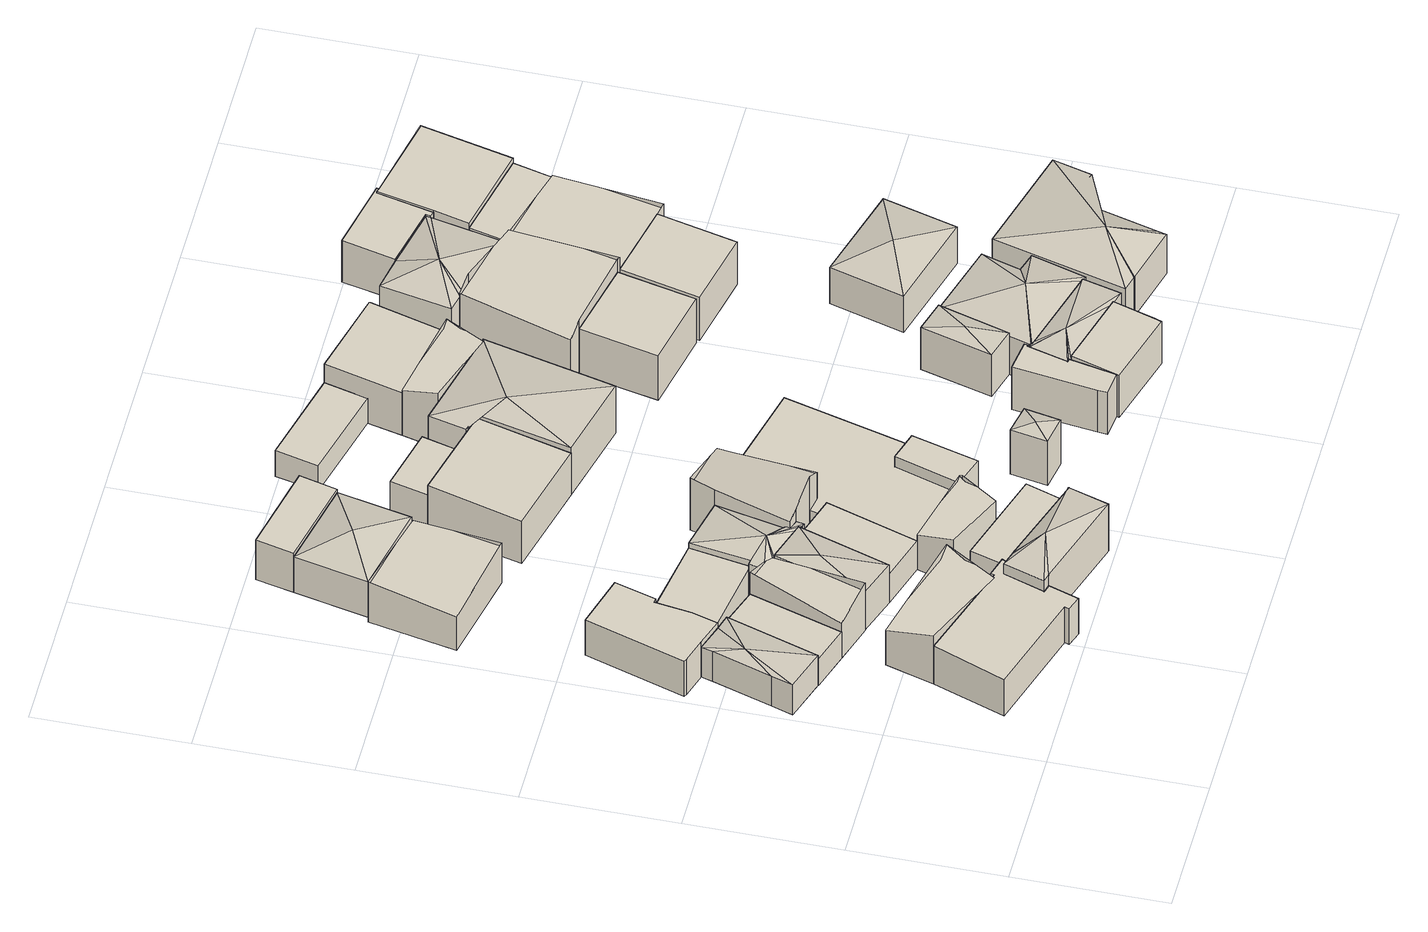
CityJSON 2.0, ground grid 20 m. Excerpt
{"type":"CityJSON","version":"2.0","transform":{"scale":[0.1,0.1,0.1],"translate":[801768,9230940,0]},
"CityObjects":{
"building1":{"type":"Building","attributes":{"Building Type":"Residential","Roof Shape":"hip","Roof Material":"Concrete Aluminum Tile","Roof Material Code":2,"Roof Direction":"northwest","Building Height":5.03,"Roof Slope":22.9,"Footprint Area":74.73,"Solar PV Capacity Low":9.36,"Solar PV Capacity High":12.29,"Solar Annual Energy Low":13492,"Solar Annual Energy High":17782,"Suitable PV Area":55.86},"geometry":[{"type":"MultiSurface","lod":"2.2","boundaries":[[[0,1,2,3,4,5,6]],[[6,5,7,8]],[[5,4,9,7]],[[4,3,10,9]],[[3,2,11,10]],[[2,1,12,11]],[[1,0,13,12]],[[0,6,8,13]],[[8,7,14]],[[7,9,14]],[[9,10,14]],[[10,11,14]],[[11,12,14]],[[12,13,14]],[[13,8,14]]]}]},
"building2":{"type":"Building","attributes":{"Building Type":"Residential","Roof Shape":"shed","Roof Material":"Clay Tile Shingle","Roof Material Code":3,"Roof Direction":"northwest","Building Height":5.96,"Roof Slope":15.9,"Footprint Area":158.88,"Solar PV Capacity Low":19.89,"Solar PV Capacity High":26.13,"Solar Annual Energy Low":28684,"Solar Annual Energy High":37803,"Suitable PV Area":118.76},"geometry":[{"type":"MultiSurface","lod":"2.2","boundaries":[[[15,16,17,18,19,20,21,22,23,24,25,26,27,28]],[[28,27,29,30]],[[27,26,31,29]],[[26,25,32,31]],[[25,24,33,32]],[[24,23,34,33]],[[23,22,35,34]],[[22,21,36,35]],[[21,20,37,36]],[[20,19,38,37]],[[19,18,39,38]],[[18,17,40,39]],[[17,16,41,40]],[[16,15,42,41]],[[15,28,30,42]],[[29,31,32,33,34,35,36,37,38,39,40,41,42,30]]]}]},
"building3":{"type":"Building","attributes":{"Building Type":"Residential","Roof Shape":"flat","Roof Material":"Concrete Glazed Tile","Roof Material Code":1,"Roof Direction":"northwest","Building Height":4.38,"Roof Slope":11.3,"Footprint Area":67.99,"Solar PV Capacity Low":8.51,"Solar PV Capacity High":11.18,"Solar Annual Energy Low":12275,"Solar Annual Energy High":16177,"Suitable PV Area":50.82},"geometry":[{"type":"MultiSurface","lod":"2.2","boundaries":[[[43,6,44,45]],[[45,44,46,47]],[[44,6,48,46]],[[6,43,49,48]],[[43,45,47,49]],[[47,46,48,49]]]}]},
"building4":{"type":"Building","attributes":{"Building Type":"Residential","Roof Shape":"flat","Roof Material":"Concrete Glazed Tile","Roof Material Code":1,"Roof Direction":"northwest","Building Height":5.94,"Roof Slope":6.8,"Footprint Area":102.33,"Solar PV Capacity Low":12.81,"Solar PV Capacity High":16.83,"Solar Annual Energy Low":18476,"Solar Annual Energy High":24349,"Suitable PV Area":76.49},"geometry":[{"type":"MultiSurface","lod":"2.2","boundaries":[[[50,51,52,53,1,0,54,55,56]],[[56,55,57,58]],[[55,54,59,57]],[[54,0,60,59]],[[0,1,61,60]],[[1,53,62,61]],[[53,52,63,62]],[[52,51,64,63]],[[51,50,65,64]],[[50,56,58,65]],[[58,57,59,60,61,62,63,64,65]]]}]},
"building5":{"type":"Building","attributes":{"Building Type":"Residential","Roof Shape":"gable","Roof Material":"Concrete Aluminum Tile","Roof Material Code":2,"Roof Direction":"northwest","Building Height":5.82,"Roof Slope":30.8,"Footprint Area":93.43,"Solar PV Capacity Low":11.7,"Solar PV Capacity High":15.36,"Solar Annual Energy Low":16868,"Solar Annual Energy High":22230,"Suitable PV Area":69.84},"geometry":[{"type":"MultiSurface","lod":"2.2","boundaries":[[[66,28,27,26,67]],[[67,26,68,69]],[[26,27,70,68]],[[27,28,71,70]],[[28,66,72,71]],[[66,67,69,72]],[[69,68,70,71,72]]]}]},
"building6":{"type":"Building","attributes":{"Building Type":"Residential","Roof Shape":"gable","Roof Material":"Concrete Glazed Tile","Roof Material Code":1,"Roof Direction":"northwest","Building Height":5.81,"Roof Slope":32.4,"Footprint Area":69.57,"Solar PV Capacity Low":8.71,"Solar PV Capacity High":11.44,"Solar Annual Energy Low":12560,"Solar Annual Energy High":16553,"Suitable PV Area":52},"geometry":[{"type":"MultiSurface","lod":"2.2","boundaries":[[[73,43,45,74,75,76]],[[76,75,77,78]],[[75,74,79,77]],[[74,45,80,79]],[[45,43,81,80]],[[43,73,82,81]],[[73,76,78,82]],[[78,77,79,80,81,82]]]}]},
"building7":{"type":"Building","attributes":{"Building Type":"Residential","Roof Shape":"shed","Roof Material":"Concrete Glazed Tile","Roof Material Code":1,"Roof Direction":"northwest","Building Height":4.75,"Roof Slope":13.4,"Footprint Area":88.3,"Solar PV Capacity Low":11.06,"Solar PV Capacity High":14.52,"Solar Annual Energy Low":15941,"Solar Annual Energy High":21009,"Suitable PV Area":66},"geometry":[{"type":"MultiSurface","lod":"2.2","boundaries":[[[56,55,54,83,84,85,86]],[[86,85,87,88]],[[85,84,89,87]],[[84,83,90,89]],[[83,54,91,90]],[[54,55,92,91]],[[55,56,93,92]],[[56,86,88,93]],[[88,87,89,90,91,92,93]]]}]},
"building8":{"type":"Building","attributes":{"Building Type":"Residential","Roof Shape":"hip","Roof Material":"Concrete Glazed Tile","Roof Material Code":1,"Roof Direction":"northwest","Building Height":6.4,"Roof Slope":21.8,"Footprint Area":70.93,"Solar PV Capacity Low":8.88,"Solar PV Capacity High":11.67,"Solar Annual Energy Low":12807,"Solar Annual Energy High":16878,"Suitable PV Area":53.02},"geometry":[{"type":"MultiSurface","lod":"2.2","boundaries":[[[94,75,95,96,97]],[[97,96,98,99]],[[96,95,100,98]],[[95,75,101,100]],[[75,94,102,101]],[[94,97,99,102]],[[99,98,103]],[[98,100,103]],[[100,101,103]],[[101,102,103]],[[102,99,103]]]}]},
"building9":{"type":"Building","attributes":{"Building Type":"Residential","Roof Shape":"hip","Roof Material":"Concrete Glazed Tile","Roof Material Code":1,"Roof Direction":"northwest","Building Height":7.9,"Roof Slope":27,"Footprint Area":83.94,"Solar PV Capacity Low":10.51,"Solar PV Capacity High":13.8,"Solar Annual Energy Low":15155,"Solar Annual Energy High":19973,"Suitable PV Area":62.74},"geometry":[{"type":"MultiSurface","lod":"2.2","boundaries":[[[104,23,22,21,20,19,105,106]],[[106,105,107,108]],[[105,19,109,107]],[[19,20,110,109]],[[20,21,111,110]],[[21,22,112,111]],[[22,23,113,112]],[[23,104,114,113]],[[104,106,108,114]],[[108,107,115]],[[107,109,115]],[[109,110,115]],[[110,111,115]],[[111,112,115]],[[112,113,115]],[[113,114,115]],[[114,108,115]]]}]},
"building10":{"type":"Building","attributes":{"Building Type":"Residential","Roof Shape":"gable","Roof Material":"Concrete Glazed Tile","Roof Material Code":1,"Roof Direction":"northwest","Building Height":5.64,"Roof Slope":28.9,"Footprint Area":146.73,"Solar PV Capacity Low":18.37,"Solar PV Capacity High":24.13,"Solar Annual Energy Low":26491,"Solar Annual Energy High":34912,"Suitable PV Area":109.68},"geometry":[{"type":"MultiSurface","lod":"2.2","boundaries":[[[116,117,118,119]],[[119,118,120,121]],[[118,117,122,120]],[[117,116,123,122]],[[116,119,121,123]],[[121,120,122,123]]]}]},
"building11":{"type":"Building","attributes":{"Building Type":"Residential","Roof Shape":"flat","Roof Material":"Concrete Glazed Tile","Roof Material Code":1,"Roof Direction":"northwest","Building Height":4.79,"Roof Slope":7.5,"Footprint Area":82.99,"Solar PV Capacity Low":10.39,"Solar PV Capacity High":13.65,"Solar Annual Energy Low":14983,"Solar Annual Energy High":19746,"Suitable PV Area":62.03},"geometry":[{"type":"MultiSurface","lod":"2.2","boundaries":[[[124,125,126,94,97,127]],[[127,97,128,129]],[[97,94,130,128]],[[94,126,131,130]],[[126,125,132,131]],[[125,124,133,132]],[[124,127,129,133]],[[129,128,130,131,132,133]]]}]},
"building12":{"type":"Building","attributes":{"Building Type":"Residential","Roof Shape":"hip","Roof Material":"Concrete Glazed Tile","Roof Material Code":1,"Roof Direction":"northwest","Building Height":5.69,"Roof Slope":27.6,"Footprint Area":75.22,"Solar PV Capacity Low":9.42,"Solar PV Capacity High":12.37,"Solar Annual Energy Low":13580,"Solar Annual Energy High":17897,"Suitable PV Area":56.23},"geometry":[{"type":"MultiSurface","lod":"2.2","boundaries":[[[86,85,84,73,76,75,94,126,134,135,136,137]],[[137,136,138,139]],[[136,135,140,138]],[[135,134,141,140]],[[134,126,142,141]],[[126,94,143,142]],[[94,75,144,143]],[[75,76,145,144]],[[76,73,146,145]],[[73,84,147,146]],[[84,85,148,147]],[[85,86,149,148]],[[86,137,139,149]],[[139,138,150]],[[138,140,150]],[[140,141,150]],[[141,142,150]],[[142,143,150]],[[143,144,150]],[[144,145,150]],[[145,146,150]],[[146,147,150]],[[147,148,150]],[[148,149,150]],[[149,139,150]]]}]},
"building13":{"type":"Building","attributes":{"Building Type":"Residential","Roof Shape":"shed","Roof Material":"Concrete Glazed Tile","Roof Material Code":1,"Roof Direction":"northwest","Building Height":5.36,"Roof Slope":13.5,"Footprint Area":77.01,"Solar PV Capacity Low":9.64,"Solar PV Capacity High":12.66,"Solar Annual Energy Low":13904,"Solar Annual Energy High":18324,"Suitable PV Area":57.57},"geometry":[{"type":"MultiSurface","lod":"2.2","boundaries":[[[25,24,23,106,104,151,152]],[[152,151,153,154]],[[151,104,155,153]],[[104,106,156,155]],[[106,23,157,156]],[[23,24,158,157]],[[24,25,159,158]],[[25,152,154,159]],[[154,153,155,156,157,158,159]]]}]},
"building14":{"type":"Building","attributes":{"Building Type":"Residential","Roof Shape":"gable","Roof Material":"Concrete Glazed Tile","Roof Material Code":1,"Roof Direction":"northwest","Building Height":5.83,"Roof Slope":32.2,"Footprint Area":48.93,"Solar PV Capacity Low":6.13,"Solar PV Capacity High":8.05,"Solar Annual Energy Low":8834,"Solar Annual Energy High":11642,"Suitable PV Area":36.57},"geometry":[{"type":"MultiSurface","lod":"2.2","boundaries":[[[127,160,161,162,163]],[[163,162,164,165]],[[162,161,166,164]],[[161,160,167,166]],[[160,127,168,167]],[[127,163,165,168]],[[165,164,166,167,168]]]}]},
"building15":{"type":"Building","attributes":{"Building Type":"Residential","Roof Shape":"hip","Roof Material":"Concrete Glazed Tile","Roof Material Code":1,"Roof Direction":"northwest","Building Height":5.95,"Roof Slope":26,"Footprint Area":119.64,"Solar PV Capacity Low":14.98,"Solar PV Capacity High":19.67,"Solar Annual Energy Low":21600,"Solar Annual Energy High":28467,"Suitable PV Area":89.43},"geometry":[{"type":"MultiSurface","lod":"2.2","boundaries":[[[169,170,171,172]],[[172,171,173,174]],[[171,170,175,173]],[[170,169,176,175]],[[169,172,174,176]],[[174,173,177]],[[173,175,177]],[[175,176,177]],[[176,174,177]]]}]},
"building16":{"type":"Building","attributes":{"Building Type":"Residential","Roof Shape":"shed","Roof Material":"Concrete Glazed Tile","Roof Material Code":1,"Roof Direction":"northwest","Building Height":6.43,"Roof Slope":16.4,"Footprint Area":61.64,"Solar PV Capacity Low":7.72,"Solar PV Capacity High":10.14,"Solar Annual Energy Low":11128,"Solar Annual Energy High":14666,"Suitable PV Area":46.07},"geometry":[{"type":"MultiSurface","lod":"2.2","boundaries":[[[178,169,172,179]],[[179,172,180,181]],[[172,169,182,180]],[[169,178,183,182]],[[178,179,181,183]],[[181,180,182,183]]]}]},
"building17":{"type":"Building","attributes":{"Building Type":"Residential","Roof Shape":"gable","Roof Material":"Concrete Glazed Tile","Roof Material Code":1,"Roof Direction":"northwest","Building Height":6.95,"Roof Slope":33.2,"Footprint Area":99.93,"Solar PV Capacity Low":12.51,"Solar PV Capacity High":16.43,"Solar Annual Energy Low":18043,"Solar Annual Energy High":23779,"Suitable PV Area":74.7},"geometry":[{"type":"MultiSurface","lod":"2.2","boundaries":[[[184,137,136,135,185,186,187,188]],[[188,187,189,190]],[[187,186,191,189]],[[186,185,192,191]],[[185,135,193,192]],[[135,136,194,193]],[[136,137,195,194]],[[137,184,196,195]],[[184,188,190,196]],[[190,189,191,192,193,194,195,196]]]}]},
"building18":{"type":"Building","attributes":{"Building Type":"Residential","Roof Shape":"flat","Roof Material":"Concrete Glazed Tile","Roof Material Code":1,"Roof Direction":"northwest","Building Height":6.02,"Roof Slope":12.7,"Footprint Area":38.29,"Solar PV Capacity Low":4.79,"Solar PV Capacity High":6.3,"Solar Annual Energy Low":6912,"Solar Annual Energy High":9110,"Suitable PV Area":28.62},"geometry":[{"type":"MultiSurface","lod":"2.2","boundaries":[[[197,198,199,200]],[[200,199,201,202]],[[199,198,203,201]],[[198,197,204,203]],[[197,200,202,204]],[[202,201,203,204]]]}]},
"building19":{"type":"Building","attributes":{"Building Type":"Residential","Roof Shape":"shed","Roof Material":"Concrete Glazed Tile","Roof Material Code":1,"Roof Direction":"northwest","Building Height":7,"Roof Slope":19.4,"Footprint Area":162.77,"Solar PV Capacity Low":20.38,"Solar PV Capacity High":26.77,"Solar Annual Energy Low":29387,"Solar Annual Energy High":38730,"Suitable PV Area":121.67},"geometry":[{"type":"MultiSurface","lod":"2.2","boundaries":[[[205,206,207,208]],[[208,207,209,210]],[[207,206,211,209]],[[206,205,212,211]],[[205,208,210,212]],[[210,209,211,212]]]}]},
"building20":{"type":"Building","attributes":{"Building Type":"Residential","Roof Shape":"flat","Roof Material":"Concrete Aluminum Tile","Roof Material Code":2,"Roof Direction":"northwest","Building Height":4.32,"Roof Slope":13.3,"Footprint Area":319.42,"Solar PV Capacity Low":39.99,"Solar PV Capacity High":52.53,"Solar Annual Energy Low":57669,"Solar Annual Energy High":76003,"Suitable PV Area":238.77},"geometry":[{"type":"MultiSurface","lod":"2.2","boundaries":[[[213,187,186,185,125,124,127,199,198,197]],[[197,198,214,215]],[[198,199,216,214]],[[199,127,217,216]],[[127,124,218,217]],[[124,125,219,218]],[[125,185,220,219]],[[185,186,221,220]],[[186,187,222,221]],[[187,213,223,222]],[[213,197,215,223]],[[215,214,216,217,218,219,220,221,222,223]]]}]},
"building21":{"type":"Building","attributes":{"Building Type":"Residential","Roof Shape":"flat","Roof Material":"Concrete Glazed Tile","Roof Material Code":1,"Roof Direction":"northwest","Building Height":5.92,"Roof Slope":13.8,"Footprint Area":43.52,"Solar PV Capacity Low":5.45,"Solar PV Capacity High":7.16,"Solar Annual Energy Low":7858,"Solar Annual Energy High":10356,"Suitable PV Area":32.53},"geometry":[{"type":"MultiSurface","lod":"2.2","boundaries":[[[224,205,225,226]],[[226,225,227,228]],[[225,205,229,227]],[[205,224,230,229]],[[224,226,228,230]],[[228,227,229,230]]]}]},
"building22":{"type":"Building","attributes":{"Building Type":"Residential","Roof Shape":"hip","Roof Material":"Concrete Glazed Tile","Roof Material Code":1,"Roof Direction":"northwest","Building Height":7.43,"Roof Slope":29.7,"Footprint Area":19.03,"Solar PV Capacity Low":2.38,"Solar PV Capacity High":3.13,"Solar Annual Energy Low":3436,"Solar Annual Energy High":4528,"Suitable PV Area":14.23},"geometry":[{"type":"MultiSurface","lod":"2.2","boundaries":[[[231,232,233,234]],[[234,233,235,236]],[[233,232,237,235]],[[232,231,238,237]],[[231,234,236,238]],[[236,235,239]],[[235,237,239]],[[237,238,239]],[[238,236,239]]]}]},
"building23":{"type":"Building","attributes":{"Building Type":"Residential","Roof Shape":"shed","Roof Material":"Concrete Glazed Tile","Roof Material Code":1,"Roof Direction":"northwest","Building Height":4.12,"Roof Slope":13,"Footprint Area":75.21,"Solar PV Capacity Low":9.42,"Solar PV Capacity High":12.37,"Solar Annual Energy Low":13579,"Solar Annual Energy High":17896,"Suitable PV Area":56.22},"geometry":[{"type":"MultiSurface","lod":"2.2","boundaries":[[[240,241,242,243,244]],[[244,243,245,246]],[[243,242,247,245]],[[242,241,248,247]],[[241,240,249,248]],[[240,244,246,249]],[[246,245,247,248,249]]]}]},
"building24":{"type":"Building","attributes":{"Building Type":"Residential","Roof Shape":"hip","Roof Material":"Concrete Glazed Tile","Roof Material Code":1,"Roof Direction":"northwest","Building Height":7.9,"Roof Slope":25.2,"Footprint Area":222.66,"Solar PV Capacity Low":27.88,"Solar PV Capacity High":36.62,"Solar Annual Energy Low":40199,"Solar Annual Energy High":52980,"Suitable PV Area":166.44},"geometry":[{"type":"MultiSurface","lod":"2.2","boundaries":[[[250,251,208,207,252,253]],[[253,252,254,255]],[[252,207,256,254]],[[207,208,257,256]],[[208,251,258,257]],[[251,250,259,258]],[[250,253,255,259]],[[255,254,260]],[[254,256,260]],[[256,257,260]],[[257,258,260]],[[258,259,260]],[[259,255,260]]]}]},
"building25":{"type":"Building","attributes":{"Building Type":"Residential","Roof Shape":"shed","Roof Material":"Concrete Glazed Tile","Roof Material Code":1,"Roof Direction":"northwest","Building Height":7,"Roof Slope":13.6,"Footprint Area":43.15,"Solar PV Capacity Low":5.4,"Solar PV Capacity High":7.1,"Solar Annual Energy Low":7790,"Solar Annual Energy High":10266,"Suitable PV Area":32.25},"geometry":[{"type":"MultiSurface","lod":"2.2","boundaries":[[[261,262,263,264,265,266,267,268,269]],[[269,268,270,271]],[[268,267,272,270]],[[267,266,273,272]],[[266,265,274,273]],[[265,264,275,274]],[[264,263,276,275]],[[263,262,277,276]],[[262,261,278,277]],[[261,269,271,278]],[[271,270,272,273,274,275,276,277,278]]]}]},
"building26":{"type":"Building","attributes":{"Building Type":"Residential","Roof Shape":"gable","Roof Material":"Concrete Glazed Tile","Roof Material Code":1,"Roof Direction":"northwest","Building Height":7.54,"Roof Slope":34.1,"Footprint Area":57.57,"Solar PV Capacity Low":7.21,"Solar PV Capacity High":9.47,"Solar Annual Energy Low":10394,"Solar Annual Energy High":13698,"Suitable PV Area":43.03},"geometry":[{"type":"MultiSurface","lod":"2.2","boundaries":[[[279,280,253,281]],[[281,253,282,283]],[[253,280,284,282]],[[280,279,285,284]],[[279,281,283,285]],[[283,282,284,285]]]}]},
"building27":{"type":"Building","attributes":{"Building Type":"Residential","Roof Shape":"shed","Roof Material":"Concrete Glazed Tile","Roof Material Code":1,"Roof Direction":"northwest","Building Height":6.95,"Roof Slope":15.8,"Footprint Area":70.29,"Solar PV Capacity Low":8.8,"Solar PV Capacity High":11.56,"Solar Annual Energy Low":12690,"Solar Annual Energy High":16724,"Suitable PV Area":52.54},"geometry":[{"type":"MultiSurface","lod":"2.2","boundaries":[[[269,286,287,288,289,290]],[[290,289,291,292]],[[289,288,293,291]],[[288,287,294,293]],[[287,286,295,294]],[[286,269,271,295]],[[269,290,292,271]],[[292,291,293,294,295,271]]]}]},
"building28":{"type":"Building","attributes":{"Building Type":"Residential","Roof Shape":"hip","Roof Material":"Concrete Glazed Tile","Roof Material Code":1,"Roof Direction":"northwest","Building Height":6.97,"Roof Slope":29.7,"Footprint Area":41.83,"Solar PV Capacity Low":5.24,"Solar PV Capacity High":6.88,"Solar Annual Energy Low":7552,"Solar Annual Energy High":9954,"Suitable PV Area":31.27},"geometry":[{"type":"MultiSurface","lod":"2.2","boundaries":[[[296,297,298,299]],[[299,298,300,301]],[[298,297,302,300]],[[297,296,303,302]],[[296,299,301,303]],[[301,300,304]],[[300,302,304]],[[302,303,304]],[[303,301,304]]]}]},
"building29":{"type":"Building","attributes":{"Building Type":"Residential","Roof Shape":"hip","Roof Material":"Concrete Glazed Tile","Roof Material Code":1,"Roof Direction":"northwest","Building Height":6.66,"Roof Slope":23.3,"Footprint Area":71.37,"Solar PV Capacity Low":8.94,"Solar PV Capacity High":11.74,"Solar Annual Energy Low":12885,"Solar Annual Energy High":16981,"Suitable PV Area":53.35},"geometry":[{"type":"MultiSurface","lod":"2.2","boundaries":[[[305,306,264,263,262,261,290,289,307,308]],[[308,307,309,310]],[[307,289,311,309]],[[289,290,312,311]],[[290,261,313,312]],[[261,262,314,313]],[[262,263,315,314]],[[263,264,316,315]],[[264,306,317,316]],[[306,305,318,317]],[[305,308,310,318]],[[310,309,319]],[[309,311,319]],[[311,312,319]],[[312,313,319]],[[313,314,319]],[[314,315,319]],[[315,316,319]],[[316,317,319]],[[317,318,319]],[[318,310,319]]]}]},
"building30":{"type":"Building","attributes":{"Building Type":"Residential","Roof Shape":"shed","Roof Material":"Clay Tile Shingle","Roof Material Code":3,"Roof Direction":"northwest","Building Height":7,"Roof Slope":15.8,"Footprint Area":123,"Solar PV Capacity Low":15.4,"Solar PV Capacity High":20.23,"Solar Annual Energy Low":22206,"Solar Annual Energy High":29266,"Suitable PV Area":91.94},"geometry":[{"type":"MultiSurface","lod":"2.2","boundaries":[[[320,244,279,281,321,322]],[[322,321,323,324]],[[321,281,325,323]],[[281,279,326,325]],[[279,244,327,326]],[[244,320,328,327]],[[320,322,324,328]],[[324,323,325,326,327,328]]]}]},
"building31":{"type":"Building","attributes":{"Building Type":"Residential","Roof Shape":"shed","Roof Material":"Metal Sheet","Roof Material Code":5,"Roof Direction":"northwest","Building Height":7.37,"Roof Slope":11,"Footprint Area":110.55,"Solar PV Capacity Low":13.84,"Solar PV Capacity High":18.18,"Solar Annual Energy Low":19960,"Solar Annual Energy High":26305,"Suitable PV Area":82.64},"geometry":[{"type":"MultiSurface","lod":"2.2","boundaries":[[[329,330,331,332]],[[332,331,333,334]],[[331,330,335,333]],[[330,329,336,335]],[[329,332,334,336]],[[333,335,336,334]]]}]},
"building32":{"type":"Building","attributes":{"Building Type":"Residential","Roof Shape":"hip","Roof Material":"Concrete Glazed Tile","Roof Material Code":1,"Roof Direction":"northwest","Building Height":6.44,"Roof Slope":25.6,"Footprint Area":155.99,"Solar PV Capacity Low":19.53,"Solar PV Capacity High":25.65,"Solar Annual Energy Low":28163,"Solar Annual Energy High":37117,"Suitable PV Area":116.6},"geometry":[{"type":"MultiSurface","lod":"2.2","boundaries":[[[337,338,296,306,305,308,339,340]],[[340,339,341,342]],[[339,308,343,341]],[[308,305,344,343]],[[305,306,345,344]],[[306,296,346,345]],[[296,338,347,346]],[[338,337,348,347]],[[337,340,342,348]],[[342,341,349]],[[341,343,349]],[[343,344,349]],[[344,345,349]],[[345,346,349]],[[346,347,349]],[[347,348,349]],[[348,342,349]]]}]},
"building33":{"type":"Building","attributes":{"Building Type":"Residential","Roof Shape":"gable","Roof Material":"Concrete Glazed Tile","Roof Material Code":1,"Roof Direction":"northwest","Building Height":7.86,"Roof Slope":30.1,"Footprint Area":200.26,"Solar PV Capacity Low":25.07,"Solar PV Capacity High":32.93,"Solar Annual Energy Low":36156,"Solar Annual Energy High":47651,"Suitable PV Area":149.7},"geometry":[{"type":"MultiSurface","lod":"2.2","boundaries":[[[350,351,352,353,329,332,354,355]],[[355,354,356,357]],[[354,332,358,356]],[[332,329,359,358]],[[329,353,360,359]],[[353,352,361,360]],[[352,351,362,361]],[[351,350,363,362]],[[350,355,357,363]],[[357,356,358,359,360,361,362,363]]]}]},
"building34":{"type":"Building","attributes":{"Building Type":"Residential","Roof Shape":"shed","Roof Material":"Clay Tile Shingle","Roof Material Code":3,"Roof Direction":"northwest","Building Height":7.08,"Roof Slope":18.6,"Footprint Area":110.84,"Solar PV Capacity Low":13.88,"Solar PV Capacity High":18.23,"Solar Annual Energy Low":20011,"Solar Annual Energy High":26372,"Suitable PV Area":82.85},"geometry":[{"type":"MultiSurface","lod":"2.2","boundaries":[[[354,364,365,366]],[[366,365,367,368]],[[365,364,369,367]],[[364,354,370,369]],[[354,366,368,370]],[[368,367,369,370]]]}]},
"building35":{"type":"Building","attributes":{"Building Type":"Residential","Roof Shape":"hip","Roof Material":"Concrete Glazed Tile","Roof Material Code":1,"Roof Direction":"northwest","Building Height":6.06,"Roof Slope":29.8,"Footprint Area":134.58,"Solar PV Capacity Low":16.85,"Solar PV Capacity High":22.13,"Solar Annual Energy Low":24297,"Solar Annual Energy High":32021,"Suitable PV Area":100.59},"geometry":[{"type":"MultiSurface","lod":"2.2","boundaries":[[[371,372,373,374]],[[374,373,375,376]],[[373,372,377,375]],[[372,371,378,377]],[[371,374,376,378]],[[376,375,379]],[[375,377,379]],[[377,378,379]],[[378,376,379]]]}]},
"building36":{"type":"Building","attributes":{"Building Type":"Residential","Roof Shape":"hip","Roof Material":"Concrete Glazed Tile","Roof Material Code":1,"Roof Direction":"northwest","Building Height":6.45,"Roof Slope":25,"Footprint Area":135.8,"Solar PV Capacity Low":17,"Solar PV Capacity High":22.33,"Solar Annual Energy Low":24518,"Solar Annual Energy High":32313,"Suitable PV Area":101.51},"geometry":[{"type":"MultiSurface","lod":"2.2","boundaries":[[[380,381,382,383,351,350,384,385]],[[385,384,386,387]],[[384,350,388,386]],[[350,351,389,388]],[[351,383,390,389]],[[383,382,391,390]],[[382,381,392,391]],[[381,380,393,392]],[[380,385,387,393]],[[387,386,394]],[[386,388,394]],[[388,389,394]],[[389,390,394]],[[390,391,394]],[[391,392,394]],[[392,393,394]],[[393,387,394]]]}]},
"building37":{"type":"Building","attributes":{"Building Type":"Residential","Roof Shape":"hip","Roof Material":"Concrete Glazed Tile","Roof Material Code":1,"Roof Direction":"northwest","Building Height":6.52,"Roof Slope":28.9,"Footprint Area":213.79,"Solar PV Capacity Low":26.77,"Solar PV Capacity High":35.16,"Solar Annual Energy Low":38598,"Solar Annual Energy High":50868,"Suitable PV Area":159.8},"geometry":[{"type":"MultiSurface","lod":"2.2","boundaries":[[[395,396,397,398,399,400,401,402,403]],[[403,402,404,405]],[[402,401,406,404]],[[401,400,407,406]],[[400,399,408,407]],[[399,398,409,408]],[[398,397,410,409]],[[397,396,411,410]],[[396,395,412,411]],[[395,403,405,412]],[[405,404,413]],[[404,406,413]],[[406,407,413]],[[407,408,413]],[[408,409,413]],[[409,410,413]],[[410,411,413]],[[411,412,413]],[[412,405,413]]]}]},
"building38":{"type":"Building","attributes":{"Building Type":"Residential","Roof Shape":"gable","Roof Material":"Concrete Glazed Tile","Roof Material Code":1,"Roof Direction":"northwest","Building Height":6.12,"Roof Slope":26,"Footprint Area":180.48,"Solar PV Capacity Low":22.6,"Solar PV Capacity High":29.68,"Solar Annual Energy Low":32584,"Solar Annual Energy High":42943,"Suitable PV Area":134.91},"geometry":[{"type":"MultiSurface","lod":"2.2","boundaries":[[[355,354,414,415]],[[415,414,416,417]],[[414,354,418,416]],[[354,355,419,418]],[[355,415,417,419]],[[417,416,418,419]]]}]},
"building39":{"type":"Building","attributes":{"Building Type":"Residential","Roof Shape":"shed","Roof Material":"Concrete Glazed Tile","Roof Material Code":1,"Roof Direction":"northwest","Building Height":6.71,"Roof Slope":17.2,"Footprint Area":65.93,"Solar PV Capacity Low":8.26,"Solar PV Capacity High":10.84,"Solar Annual Energy Low":11904,"Solar Annual Energy High":15688,"Suitable PV Area":49.28},"geometry":[{"type":"MultiSurface","lod":"2.2","boundaries":[[[380,385,384,420,421,422,423,424]],[[424,423,425,426]],[[423,422,427,425]],[[422,421,428,427]],[[421,420,429,428]],[[420,384,430,429]],[[384,385,431,430]],[[385,380,432,431]],[[380,424,426,432]],[[426,425,427,428,429,430,431,432]]]}]},
"building40":{"type":"Building","attributes":{"Building Type":"Residential","Roof Shape":"shed","Roof Material":"Concrete Glazed Tile","Roof Material Code":1,"Roof Direction":"northwest","Building Height":5.85,"Roof Slope":16.5,"Footprint Area":63.77,"Solar PV Capacity Low":7.98,"Solar PV Capacity High":10.49,"Solar Annual Energy Low":11513,"Solar Annual Energy High":15174,"Suitable PV Area":47.67},"geometry":[{"type":"MultiSurface","lod":"2.2","boundaries":[[[433,355,415,434]],[[434,415,435,436]],[[415,355,437,435]],[[355,433,438,437]],[[433,434,436,438]],[[436,435,437,438]]]}]},
"building41":{"type":"Building","attributes":{"Building Type":"Residential","Roof Shape":"shed","Roof Material":"Concrete Glazed Tile","Roof Material Code":1,"Roof Direction":"northwest","Building Height":6.79,"Roof Slope":12.7,"Footprint Area":150.24,"Solar PV Capacity Low":18.81,"Solar PV Capacity High":24.71,"Solar Annual Energy Low":27125,"Solar Annual Energy High":35748,"Suitable PV Area":112.3},"geometry":[{"type":"MultiSurface","lod":"2.2","boundaries":[[[422,421,420,433,434,439]],[[439,434,440,441]],[[434,433,442,440]],[[433,420,443,442]],[[420,421,444,443]],[[421,422,445,444]],[[422,439,441,445]],[[441,440,442,443,444,445]]]}]}
},
"vertices":[
[84,422,0],[48,434,0],[44,419,0],[19,341,0],[10,313,0],[66,295,0],[105,416,0],[66,295,50],[105,416,50],[10,313,50],[19,341,50],[44,419,50],[48,434,50],[84,422,50],[49,380,58],
[65,67,0],[203,25,0],[201,19,0],[221,12,0],[233,51,0],[222,54,0],[239,108,0],[257,102,0],[258,102,0],[259,107,0],[262,115,0],[235,123,0],[234,118,0],[99,161,0],[234,118,63],[99,161,64],[235,123,63],[262,115,63],[259,107,62],[258,102,62],[257,102,62],[239,108,62],[222,54,61],[233,51,61],[221,12,60],[201,19,60],[203,25,60],[65,67,61],
[155,399,0],[66,294,0],[117,278,0],[66,294,44],[117,278,44],[105,416,44],[155,399,44],
[123,557,0],[53,577,0],[11,446,0],[15,444,0],[94,456,0],[101,504,0],[107,503,0],[101,504,59],[107,503,59],[94,456,59],[84,422,59],[48,434,59],[15,444,59],[11,446,59],[53,577,59],[123,557,59],
[118,224,0],[254,181,0],[235,123,60],[254,181,81],[234,118,58],[99,161,81],[118,224,58],
[187,389,0],[169,261,0],[207,381,0],[207,383,0],[207,381,58],[207,383,58],[169,261,80],[117,278,58],[155,399,80],[187,389,69],
[89,425,0],[192,409,0],[198,408,0],[210,487,0],[198,408,47],[210,487,49],[192,409,47],[89,425,48],[94,456,49],[101,504,50],[107,503,50],
[260,364,0],[206,381,0],[168,262,0],[221,244,0],[168,262,64],[221,244,64],[206,381,64],[207,381,64],[260,364,64],[212,327,71],
[383,61,0],[366,9,0],[383,62,0],[366,9,79],[383,62,79],[233,51,79],[222,54,79],[239,108,79],[257,102,79],[258,102,79],[383,61,79],[293,69,88],
[49,842,0],[26,728,0],[150,702,0],[174,816,0],[150,702,67],[174,816,56],[26,728,56],[49,842,67],
[323,344,0],[307,349,0],[269,361,0],[284,224,0],[221,244,48],[284,224,48],[260,364,48],[269,361,48],[307,349,48],[323,344,48],
[273,360,0],[275,370,0],[259,374,0],[280,471,0],[259,374,57],[280,471,57],[275,370,57],[273,360,57],[269,361,57],[260,364,57],[207,381,57],[207,383,57],[187,389,57],[192,409,57],[198,408,57],[210,487,57],[235,397,66],
[401,118,0],[274,157,0],[401,118,55],[274,157,56],[383,61,54],[383,62,54],[258,102,55],[259,107,55],[262,115,55],
[269,176,0],[361,146,0],[375,190,0],[377,194,0],[375,190,78],[377,194,75],[361,146,58],[269,176,75],[284,224,58],
[78,940,0],[57,844,0],[176,818,0],[197,914,0],[176,818,59],[197,914,59],[57,844,59],[78,940,59],[127,879,71],
[89,989,0],[208,963,0],[197,914,64],[208,963,66],[78,940,65],[89,989,66],
[288,503,0],[310,362,0],[332,358,0],[357,467,0],[361,487,0],[357,467,72],[361,487,70],[332,358,87],[310,362,100],[275,370,79],[259,374,70],[280,471,82],[288,503,87],
[445,268,0],[406,280,0],[379,195,0],[421,181,0],[379,195,60],[421,181,60],[406,280,60],[445,268,60],
[217,808,0],[187,686,0],[314,655,0],[343,777,0],[314,655,70],[343,777,74],[187,686,71],[217,808,75],
[490,435,0],[406,280,43],[445,268,43],[379,195,43],[284,224,43],[323,344,43],[307,349,43],[310,362,43],[332,358,43],[357,467,43],[490,435,43],
[229,857,0],[299,787,0],[312,837,0],[299,787,59],[312,837,59],[217,808,59],[229,857,59],
[506,145,0],[467,153,0],[458,105,0],[497,98,0],[458,105,74],[497,98,74],[467,153,74],[506,145,74],[482,125,79],
[269,1005,0],[265,1006,0],[252,950,0],[378,919,0],[391,975,0],[378,919,41],[391,975,43],[252,950,42],[265,1006,43],[269,1005,43],
[328,833,0],[316,784,0],[428,627,0],[470,799,0],[428,627,79],[470,799,79],[314,655,79],[343,777,79],[316,784,79],[328,833,79],[366,746,94],
[603,112,0],[599,113,0],[613,166,0],[615,165,0],[616,170,0],[574,176,0],[560,67,0],[559,55,0],[591,51,0],[559,55,70],[591,51,70],[560,67,70],[574,176,71],[616,170,71],[615,165,71],[613,166,71],[599,113,71],[603,112,71],
[367,874,0],[355,827,0],[481,846,0],[470,799,75],[481,846,92],[355,827,92],[367,874,75],
[590,48,0],[691,19,0],[694,28,0],[710,83,0],[608,111,0],[710,83,71],[608,111,72],[694,28,70],[691,19,70],[590,48,70],
[658,285,0],[616,297,0],[590,204,0],[631,192,0],[590,204,70],[631,192,70],[616,297,70],[658,285,70],[624,245,76],
[622,162,0],[623,163,0],[730,78,0],[743,128,0],[730,78,67],[743,128,67],[710,83,67],[608,111,67],[603,112,67],[599,113,67],[613,166,67],[615,165,67],[623,163,67],[622,162,67],[651,127,74],
[395,974,0],[506,945,0],[506,947,0],[506,945,73],[506,947,73],[481,846,70],[367,874,71],[391,975,74],[395,974,74],
[516,692,0],[494,590,0],[599,568,0],[620,669,0],[599,568,74],[620,669,76],[494,590,74],[516,692,76],
[745,205,0],[760,256,0],[750,126,0],[771,197,0],[750,126,64],[771,197,64],[743,128,64],[622,162,64],[623,163,64],[658,285,64],[760,256,64],[745,205,64],[709,190,78],
[650,812,0],[546,835,0],[523,840,0],[492,697,0],[626,668,0],[657,811,0],[626,668,95],[657,811,79],[620,669,98],[516,692,91],[492,697,79],[523,840,95],[546,835,107],[650,812,82],
[604,565,0],[707,543,0],[729,646,0],[707,543,71],[729,646,74],[604,565,72],[626,668,75],
[700,428,0],[672,331,0],[801,295,0],[828,392,0],[801,295,61],[828,392,61],[672,331,61],[700,428,61],[750,362,73],
[589,934,0],[544,943,0],[525,850,0],[548,845,0],[671,910,0],[672,916,0],[671,910,65],[672,916,65],[650,812,65],[546,835,65],[548,845,65],[525,850,65],[544,943,65],[589,934,65],[593,881,77],
[920,158,0],[934,209,0],[787,249,0],[740,75,0],[761,69,0],[762,69,0],[841,48,0],[844,59,0],[874,170,0],[844,59,65],[874,170,65],[841,48,65],[762,69,65],[761,69,65],[740,75,65],[787,249,65],[934,209,65],[920,158,65],[820,118,83],
[746,642,0],[777,785,0],[746,642,75],[777,785,61],[626,668,61],[657,811,75],
[678,908,0],[693,981,0],[700,979,0],[701,983,0],[604,1003,0],[701,983,69],[604,1003,70],[700,979,69],[693,981,69],[678,908,67],[671,910,67],[672,916,67],[589,934,68],
[668,862,0],[788,836,0],[777,785,58],[788,836,60],[657,811,59],[668,862,61],
[814,955,0],[788,836,68],[814,955,71],[668,862,68],[678,908,70],[693,981,71],[700,979,71]
]}
